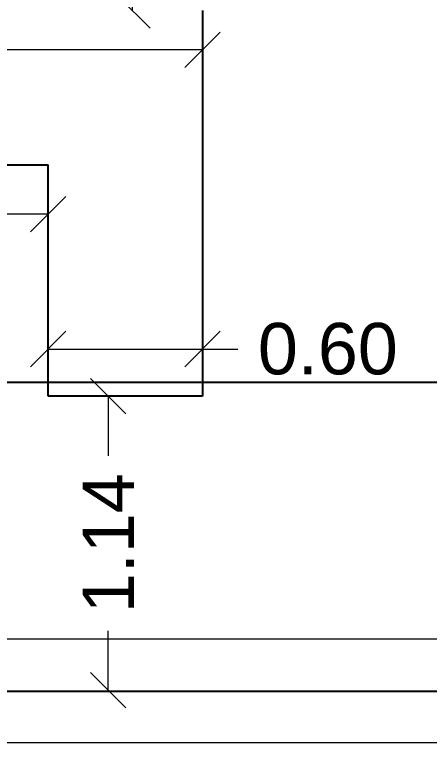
# Model space of a CAD drawing. Header units: metres. Extents: x -355 to 973, y -73 to 238.
# Drawn here: x 516.591 to 518.203, y 91.404 to 94.234 of the extents above; entities that cross this region are included whole.
import ezdxf

# ---------------------------------------------------------------- set-up
doc = ezdxf.new("R2010")
doc.units = ezdxf.units.M
doc.header["$LTSCALE"] = 3
doc.header["$MEASUREMENT"] = 0
doc.linetypes.add('1', pattern=[30, 6, 6, 6, 6, 6])
doc.linetypes.add('ACAD_ISO02W100', pattern=[15, 12, -3])
doc.layers.add('05', color=21, linetype='Continuous', lineweight=5)
doc.layers.add('4', color=4, linetype='ACAD_ISO02W100')
doc.styles.get("Standard").update_dxf_attribs({"font": 'arial.ttf'})
doc.dimstyles.new('ahmad', dxfattribs={"dimtxt": 0.2, "dimasz": 0.1375, "dimexe": 0, "dimexo": 0.0625, "dimgap": 0.09, "dimtad": 0, "dimzin": 0, "dimdsep": 46, "dimtxsty": 'Standard', "dimblk": 'OBLIQUE', "dimcen": 0.09, "dimclrd": 245, "dimclrt": 61, "dimadec": 0, "dimazin": 0, "dimtfac": 1, "dimtofl": 0, "dimtmove": 0, "dimatfit": 3, "dimldrblk": 'OBLIQUE', "dimfxl": 0, "dimfxlon": 1, "dimtolj": 1, "dimtzin": 0, "dimlwd": 13, "dimarcsym": 0})

# ---------------------------------------------------------------- blocks, each defined once
blk = doc.blocks.new('_Oblique')
at = {"color": 0, "linetype": 'ByBlock', "lineweight": -2}
blk.add_line((-0.5, -0.5), (0.5, 0.5), dxfattribs=at)
blk = doc.blocks.new('*D858')
at = {"color": 245, "lineweight": 13, "transparency": 16777216}
for p, q in [((513.1213, 91.8073), (518.4036, 91.8073)), ((524.5213, 91.8073), (519.239, 91.8073))]:
    blk.add_line(p, q, dxfattribs=at)
at = {"layer": 'Defpoints', "color": 0, "transparency": 16777216}
for p in [(513.1213, 91.8073), (513.1213, 91.6073), (524.5213, 91.6042)]:
    blk.add_point(p, dxfattribs=at)
at = {"color": 245, "lineweight": 13, "transparency": 16777216, "xscale": 0.1375, "yscale": 0.1375, "zscale": 0.1375, "rotation": 180}
blk.add_blockref('_Oblique', (513.1213, 91.8073), dxfattribs=at)
at = {"color": 245, "lineweight": 13, "transparency": 16777216, "xscale": 0.1375, "yscale": 0.1375, "zscale": 0.1375}
blk.add_blockref('_Oblique', (524.5213, 91.8073), dxfattribs=at)
at = {"color": 61, "transparency": 16777216, "insert": (518.8213, 91.8073), "char_height": 0.2, "attachment_point": 5}
blk.add_mtext('\\A1;11.40', dxfattribs=at)
blk = doc.blocks.new('*D887')
at = {"layer": '4', "color": 245, "lineweight": 13, "transparency": 16777216}
for p, q in [((517.0486, 95.6501), (517.0486, 95.2901)), ((517.0486, 94.2501), (517.0486, 94.6101))]:
    blk.add_line(p, q, dxfattribs=at)
at = {"layer": 'Defpoints', "color": 0, "transparency": 16777216}
for p in [(517.0486, 95.6501), (517.2213, 95.6501), (517.2213, 94.2501)]:
    blk.add_point(p, dxfattribs=at)
at = {"layer": '4', "color": 245, "lineweight": 13, "transparency": 16777216, "xscale": 0.1375, "yscale": 0.1375, "zscale": 0.1375}
for p, rotation in [((517.0486, 95.6501), 90), ((517.0486, 94.2501), 270)]:
    blk.add_blockref('_Oblique', p, dxfattribs=dict(at, rotation=rotation))
at = {"layer": '4', "color": 61, "transparency": 16777216, "insert": (517.0486, 94.9501), "char_height": 0.2, "attachment_point": 5, "rotation": 90}
blk.add_mtext('\\A1;1.40', dxfattribs=at)
blk = doc.blocks.new('*D890')
at = {"layer": '4', "color": 245, "lineweight": 13, "transparency": 16777216}
for p, q in [((516.9549, 92.7501), (516.9549, 92.5186)), ((516.9549, 91.6073), (516.9549, 91.8387))]:
    blk.add_line(p, q, dxfattribs=at)
at = {"layer": 'Defpoints', "color": 0, "transparency": 16777216}
for p in [(517.0213, 92.7501), (516.9549, 91.6073), (517.0213, 91.6073)]:
    blk.add_point(p, dxfattribs=at)
at = {"layer": '4', "color": 245, "lineweight": 13, "transparency": 16777216, "xscale": 0.1375, "yscale": 0.1375, "zscale": 0.1375}
for p, rotation in [((516.9549, 92.7501), 90), ((516.9549, 91.6073), 270)]:
    blk.add_blockref('_Oblique', p, dxfattribs=dict(at, rotation=rotation))
at = {"layer": '4', "color": 61, "transparency": 16777216, "insert": (516.9549, 92.1787), "char_height": 0.2, "attachment_point": 5, "rotation": 90}
blk.add_mtext('\\A1;1.14', dxfattribs=at)
blk = doc.blocks.new('*D892')
at = {"layer": '4', "color": 245, "lineweight": 13, "transparency": 16777216}
for p, q in [((514.2713, 93.4586), (515.1441, 93.4586)), ((516.7213, 93.4586), (515.8485, 93.4586))]:
    blk.add_line(p, q, dxfattribs=at)
at = {"layer": 'Defpoints', "color": 0, "transparency": 16777216}
for p in [(514.2713, 93.6501), (516.7213, 93.6501), (516.7213, 93.4586)]:
    blk.add_point(p, dxfattribs=at)
at = {"layer": '4', "color": 245, "lineweight": 13, "transparency": 16777216, "xscale": 0.1375, "yscale": 0.1375, "zscale": 0.1375, "rotation": 180}
blk.add_blockref('_Oblique', (514.2713, 93.4586), dxfattribs=at)
at = {"layer": '4', "color": 245, "lineweight": 13, "transparency": 16777216, "xscale": 0.1375, "yscale": 0.1375, "zscale": 0.1375}
blk.add_blockref('_Oblique', (516.7213, 93.4586), dxfattribs=at)
at = {"layer": '4', "color": 61, "transparency": 16777216, "insert": (515.4963, 93.4586), "char_height": 0.2, "attachment_point": 5}
blk.add_mtext('\\A1;2.45', dxfattribs=at)
blk = doc.blocks.new('*D893')
at = {"layer": '4', "color": 245, "lineweight": 13, "transparency": 16777216}
for p, q in [((516.7213, 92.934), (517.3213, 92.934)), ((517.3213, 92.934), (517.4588, 92.934))]:
    blk.add_line(p, q, dxfattribs=at)
at = {"layer": 'Defpoints', "color": 0, "transparency": 16777216}
for p in [(517.3213, 92.934), (516.7213, 92.7501), (517.3213, 92.7501)]:
    blk.add_point(p, dxfattribs=at)
at = {"layer": '4', "color": 245, "lineweight": 13, "transparency": 16777216, "xscale": 0.1375, "yscale": 0.1375, "zscale": 0.1375, "rotation": 180}
blk.add_blockref('_Oblique', (516.7213, 92.934), dxfattribs=at)
at = {"layer": '4', "color": 245, "lineweight": 13, "transparency": 16777216, "xscale": 0.1375, "yscale": 0.1375, "zscale": 0.1375}
blk.add_blockref('_Oblique', (517.3213, 92.934), dxfattribs=at)
at = {"layer": '4', "color": 61, "transparency": 16777216, "insert": (517.8082, 92.934), "char_height": 0.2, "attachment_point": 5}
blk.add_mtext('\\A1;0.60', dxfattribs=at)
blk = doc.blocks.new('*D896')
at = {"color": 245, "lineweight": 13, "transparency": 16777216}
for p, q in [((514.1213, 94.097), (515.3719, 94.097)), ((517.3213, 94.097), (516.0706, 94.097))]:
    blk.add_line(p, q, dxfattribs=at)
at = {"layer": 'Defpoints', "color": 0, "transparency": 16777216}
for p in [(514.1213, 94.2501), (517.3213, 94.2501), (514.1213, 94.097)]:
    blk.add_point(p, dxfattribs=at)
at = {"color": 245, "lineweight": 13, "transparency": 16777216, "xscale": 0.1375, "yscale": 0.1375, "zscale": 0.1375, "rotation": 180}
blk.add_blockref('_Oblique', (514.1213, 94.097), dxfattribs=at)
at = {"color": 245, "lineweight": 13, "transparency": 16777216, "xscale": 0.1375, "yscale": 0.1375, "zscale": 0.1375}
blk.add_blockref('_Oblique', (517.3213, 94.097), dxfattribs=at)
at = {"color": 61, "transparency": 16777216, "insert": (515.7213, 94.097), "char_height": 0.2, "attachment_point": 5}
blk.add_mtext('\\A1;3.20', dxfattribs=at)

msp = doc.modelspace()

# ---------------------------------------------------------------- linework, layer by layer
at = {"color": 240, "true_color": 0xed1f24}
msp.add_line((533.8695, 92.8041), (510.5565, 92.8041), dxfattribs=at)
msp.add_line((514.1213, 91.6042), (524.5213, 91.6042))
at = {"layer": '05', "color": 0, "linetype": '1'}
for points in [[(512.7213, 91.4042), (529.7213, 91.4042), (529.7213, 104.2812), (512.7213, 104.2812)], [(512.7213, 91.6042), (529.5213, 91.6042), (529.5213, 104.0812), (512.7213, 104.0812)]]:
    msp.add_lwpolyline(points, dxfattribs=at)
at = {"layer": '4', "color": 0}
for p, q in [((517.3213, 94.2501), (517.3213, 92.7501)), ((514.2713, 93.6501), (516.7213, 93.6501)), ((516.7213, 92.7501), (516.7213, 93.6501)), ((517.3213, 92.7501), (516.7213, 92.7501))]:
    msp.add_line(p, q, dxfattribs=at)

# ---------------------------------------------------------------- dimensions: what is measured, and where the dimension line sits
for base, p1, p2, picture, middle in [((514.1213, 94.097), (517.3213, 94.2501), (514.1213, 94.2501), '*D896', (515.7213, 94.097)), ((513.1213, 91.8073), (524.5213, 91.6042), (513.1213, 91.6073), '*D858', (518.8213, 91.8073))]:
    dim = msp.add_linear_dim(base=base, p1=p1, p2=p2, dimstyle='ahmad')
    dim.commit()
    dim.dimension.update_dxf_attribs({"geometry": picture, "text_midpoint": middle})
for base, p1, p2, picture, middle in [((517.0486, 95.6501), (517.2213, 94.2501), (517.2213, 95.6501), '*D887', (517.0486, 94.9501)), ((516.9549, 91.6073), (517.0213, 92.7501), (517.0213, 91.6073), '*D890', (516.9549, 92.1787))]:
    dim = msp.add_linear_dim(base=base, p1=p1, p2=p2, angle=270, dimstyle='ahmad', dxfattribs=at)
    dim.commit()
    dim.dimension.update_dxf_attribs({"geometry": picture, "text_midpoint": middle})
for base, p1, p2, picture, middle in [((516.7213, 93.4586), (514.2713, 93.6501), (516.7213, 93.6501), '*D892', (515.4963, 93.4586)), ((517.3213, 92.934), (516.7213, 92.7501), (517.3213, 92.7501), '*D893', (517.8082, 92.934))]:
    dim = msp.add_linear_dim(base=base, p1=p1, p2=p2, dimstyle='ahmad', dxfattribs=at)
    dim.commit()
    dim.dimension.update_dxf_attribs({"geometry": picture, "text_midpoint": middle})

doc.saveas('drawing.dxf')
